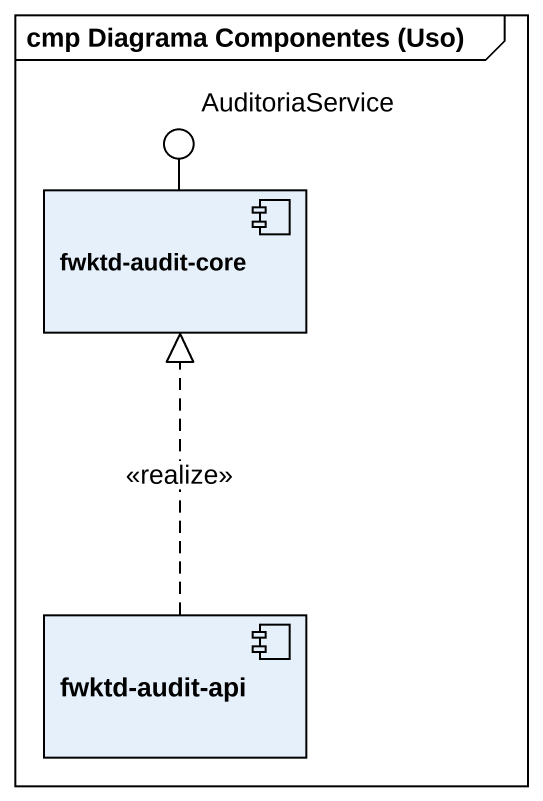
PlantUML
@startuml
mainframe cmp Diagrama Componentes (Uso)
() AuditoriaService
component "fwktd-audit-core" as fwktd_audit_core
component "fwktd-audit-api" as fwktd_audit_api
fwktd_audit_core -up- AuditoriaService
fwktd_audit_api .up.|> fwktd_audit_core : <<realize>>
@enduml
